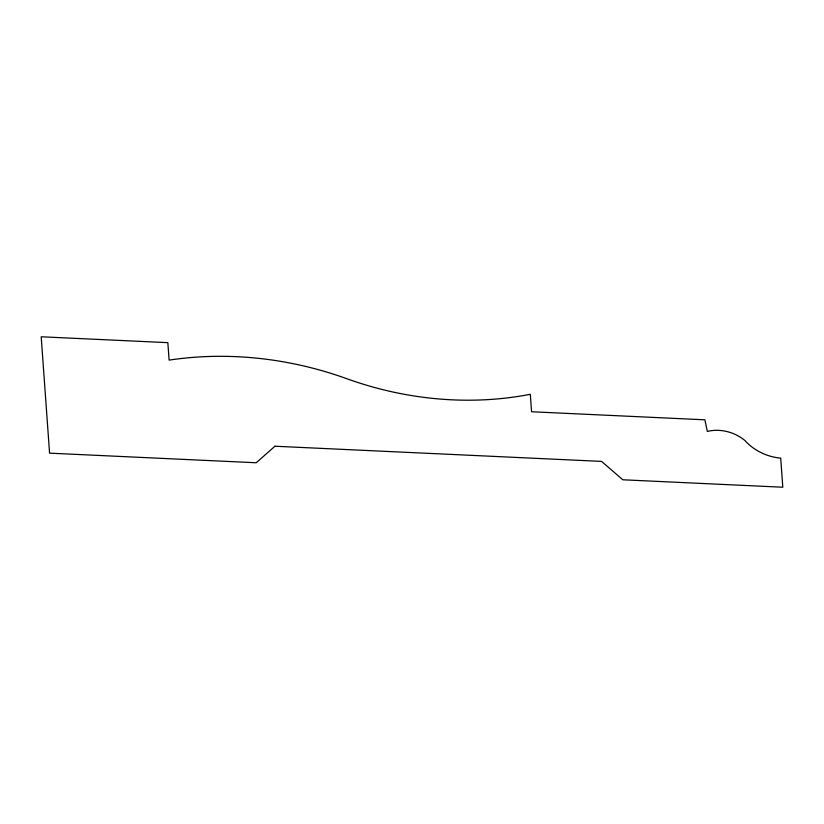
<?xml version="1.0" encoding="UTF-8"?>
<svg xmlns="http://www.w3.org/2000/svg" width="824" height="824" viewBox="0 0 824 824"><rect width="100%" height="100%" fill="white"/><g stroke="black" fill="none" stroke-linecap="round" stroke-linejoin="round"><path stroke-width="1.24" d="M274.948 446.227L256.213 462.758L49.574 453.159L41.2 336.779L167.849 342.66L169.105 360.119A319.444 266.997 20.1 0 1 346.853 378.721A306.229 255.945 20.1 0 0 530.306 394.294L531.562 411.753L704.87 419.807L707.332 431.426A37.708 31.518 20.1 0 1 744.947 440.552A46.916 39.212 20.1 0 0 780.709 458.123L782.8 487.221L622.82 479.784L601.572 461.399L274.948 446.227"/></g></svg>
